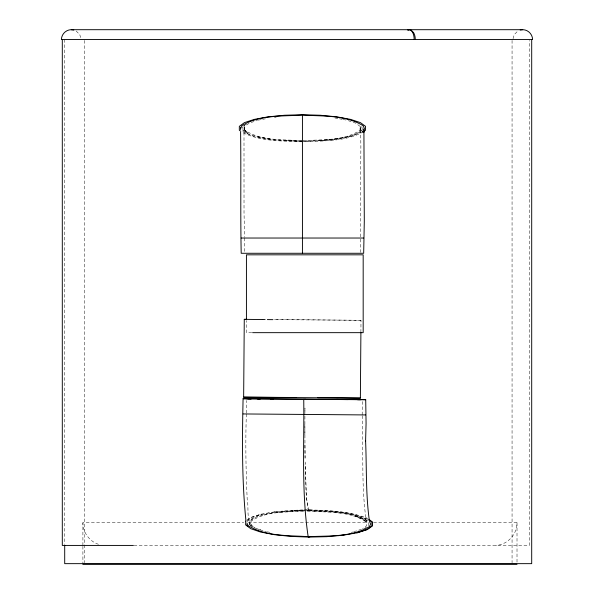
<?xml version="1.0" encoding="UTF-8"?>
<svg xmlns="http://www.w3.org/2000/svg" width="594" height="594" viewBox="0 0 594 594"><rect width="100%" height="100%" fill="white"/><g stroke="black" fill="none" stroke-linecap="round" stroke-linejoin="round"><path stroke-width="0.45" stroke-dasharray="2.97 2.23" d="M304.833 424.539L305.086 457.736M304.915 416.164L304.871 435.744M246.369 413.097L246.473 400.542M249.361 524.858L249.391 521.22L254.232 517.768L263.907 514.664L263.498 514.775L276.893 512.377L292.523 510.981L303.252 510.743M249.703 524.784L249.732 521.131L254.596 517.664L254.232 517.768M360.9 332.328L360.996 320.285L274.027 319.505M362.184 414.909L362.295 400.556M362.199 415.755C363.728 451.291 360.952 487.414 366.572 522.586L363.008 519.23L355.412 516.216L363.008 519.23L366.647 522.215L366.617 525.757L362.578 528.638M246.362 413.996C245.359 442.604 245.909 471.25 247.223 499.836C249.302 508.917 245.055 522.601 255.012 527.91M244.067 130.361L245.055 126.307L244.067 130.361L244 134.37L244.023 212.385L244.557 237.184M373.581 522.713L517.01 522.713C517.226 534.296 507.432 544.817 495.864 545.426M244.231 129.737L247.839 133.056L244.231 129.737L244.594 126.507L249.28 123.114L257.454 120.404M513.038 38.669L514.241 34.608L517.834 31.014M247.527 521.747L248.129 520.463C264.375 510.454 284.882 511.508 303.326 510.424M363.001 130.754L362.14 132.15L363.12 130.851C345.522 141.639 323.292 140.251 303.363 141.431M242.723 126.448L246.183 123.946M246.421 123.968L242.983 126.463L242.983 130.101L247.795 133.591M363.357 131.801C345.433 141.877 323.329 140.63 303.334 141.825M247.163 520.032L250.839 517.419L260.669 514.248L275.044 511.746M247.067 520.478L251.477 517.337L261.308 514.166L260.669 514.248M364.085 528.779L368.235 525.816L368.265 522.178L363.476 518.651L354.262 515.51L341.364 513.023L325.824 511.389L306.244 510.795M353.712 531.756L361.909 529.113M308.917 510.729L309.519 510.602C328.979 512.139 351.507 510.432 368.436 521.591M258.271 120.137L261.865 119.468M262.763 119.305L265.459 118.807M351.099 532.335L352.895 532.016M303.237 510.008L290.919 510.357L303.497 510.068M304.395 510.053L309.519 509.867C328.994 510.55 349.042 511.182 367.441 518.272M274.406 117.471L276.18 117.293M319.357 140.548C333.613 138.61 349.955 139.271 361.887 130.101L361.887 126.463M274.406 511.828L291.557 510.276M276.433 512.496L291.988 511.115L305.353 510.81M303.348 140.689C322.29 139.33 343.919 141.194 360.276 130.049L360.276 126.507L355.591 123.114L347.416 120.404M285.439 140.6C301.99 141.461 318.592 141.12 335.046 139.085C344.29 137.14 354.729 136.635 362.147 130.108L362.147 126.448M304.135 509.994L309.519 509.867M306.831 510.662L309.519 510.602M303.423 511.204C285.914 512.325 266.053 510.981 251.002 521.28L250.972 524.821L254.967 527.762M307.083 511.122L308.91 511.078C327.985 512.637 350.267 510.788 366.647 522.215M307.031 510.372C327.413 511.337 349.658 510.521 368.065 520.441M360.996 320.285L272.891 319.646M251.752 332.662L246.428 332.662L246.428 320.612M82.9 545.426L82.9 522.713L243.778 522.713M248.381 522.713L368.072 522.713M133.954 545.426L529.299 545.426L529.299 40.437M261.835 319.416L266.186 319.446M262.748 319.55L266.439 319.587M301.574 141.431C281.623 140.258 259.378 141.647 241.758 130.851M301.522 140.689C282.581 139.33 260.952 141.194 244.594 130.049L244.594 126.507M302.435 141.068L285.514 140.548L269.825 139.085L256.846 136.687M302.435 141.855C282.365 140.785 260.499 141.751 242.248 132.328M308.88 509.949C328.749 511.003 350.014 510.669 368.258 519.423M334.927 117.983L338.513 118.644M339.412 118.807L342.107 119.305M343.005 119.468L346.599 120.137M269.958 139.033L257.039 136.65L247.564 133.613L242.723 130.108L242.723 127.368M264.597 531.303L266.387 531.652M267.285 531.823L269.973 532.343M263.016 530.784L255.635 528.259L262.964 530.754M98.478 544.319C89.367 541.386 82.811 532.283 82.9 522.713M365.971 518.948L364.775 518.183L368.08 520.574M250.393 525.296L253.141 527.316M250.044 525.363L251.411 526.373M76.166 31.014L79.759 34.608L80.962 38.669M308.91 511.078L307.93 509.08L306.615 498.344L305.16 463.795M308.88 510.35C304.529 494.943 306.318 477.984 305.175 462.013M305.064 458.427L304.878 444.416M517.01 522.713L517.01 564.3M512.065 40.444L512.065 562.726M360.276 126.507L359.823 130.977L360.632 127.532L360.87 146.525L360.276 252.383M244.594 238.031L244.594 252.383M84.326 40.444L84.326 562.726M82.9 546.324L82.9 564.3M64.701 39.516L64.701 544.171M304.937 408.093L304.893 413.476L304.974 408.093"/><path stroke-width="0.89" d="M260.647 398.797L243.08 398.723C242.204 439.471 241.817 480.442 245.975 521.049M360.9 332.328L360.372 398.114L243.651 397.171L244.275 319.342L246.436 319.334M245.693 521.079L245.664 524.947L250.75 528.69L260.528 532.024L274.22 534.659L290.711 536.397L308.665 537.095L326.626 536.686L343.146 535.216L357.514 532.721L367.352 529.551L372.49 525.883L372.52 522.022L368.889 519.342M303.742 399.287C304.358 444.817 301.358 490.978 308.086 536.107L308.672 536.686C328.898 535.669 351.455 537.355 369.423 526.581L370.626 524.027L369.461 521.435M369.327 520.351C365.659 493.933 366.713 467.136 365.585 440.548L365.592 441.297L366.075 423.492L365.711 399.688L357.788 399.606M240.592 132.113C241.164 172.505 240.377 212.919 241.194 253.274L363.677 253.274L364.3 221.124L363.914 130.42M363.825 132.633L364.159 129.017M240.57 129.618L240.86 127.435M363.714 129.559L364.308 128.274L363.112 125.705C345.225 114.791 322.661 116.298 302.435 115.11C282.209 116.298 259.637 114.791 241.751 125.713L240.563 128.274M364.085 131.267L365.548 130.212L365.548 126.344L360.432 122.639L350.623 119.394L336.909 116.862L320.396 115.258L302.435 114.709L284.474 115.258L267.961 116.862L254.247 119.394L244.438 122.639L239.323 126.344L239.323 130.212L240.785 131.267M356.875 532.796L366.713 529.625L371.851 525.965L371.881 522.104L368.978 519.958M408.004 30.034L408.85 29.811L407.826 30.034M71.258 29.7C66.008 29.67 61.412 34.259 61.442 39.516L532.558 39.516C532.588 34.259 527.992 29.67 522.742 29.7L71.258 29.7L73.797 30.034M520.203 30.034L522.742 29.7M246.488 398.752L251.514 398.745M243.139 413.944L365.592 414.931M365.711 399.688L357.276 399.665M308.665 537.095L309.303 537.013M338.276 535.632L343.785 535.135M243.651 397.171L296.436 397.505M241.194 238.031L363.677 238.031M252.584 332.662L363.179 332.662L363.179 254.826L246.428 254.826L246.428 319.691M133.435 545.426L62.303 545.426L62.303 39.516M82.9 564.3L517.01 564.3M258.078 398.774L273.329 398.886M335.462 399.524L348.143 399.614M360.387 399.695L270.411 399.005M317.745 397.683L360.372 398.114M271.503 398.871L305.049 399.123M305.012 399.131L338.38 399.406M262.748 319.55L244.275 319.342M267.359 319.594L272.891 319.646M348.945 399.51L360.929 399.628M336.494 399.398L351.566 399.532M257.224 398.886L272.297 399.019M247.861 398.789L259.845 398.901M243.08 398.723L251.002 398.812M308.672 536.686C288.461 535.343 265.882 536.664 248.092 525.601L246.926 523.032M246.302 524.866L247.757 525.935M531.697 39.516L531.697 563.654L64.701 563.654L64.701 545.099M302.435 115.11L302.435 253.274M414.181 39.516A9.816 4.908 -90 0 0 409.273 29.7L410.892 30.034L413.55 32.573A9.853 5.999 -90 0 1 415.28 39.516"/></g></svg>
